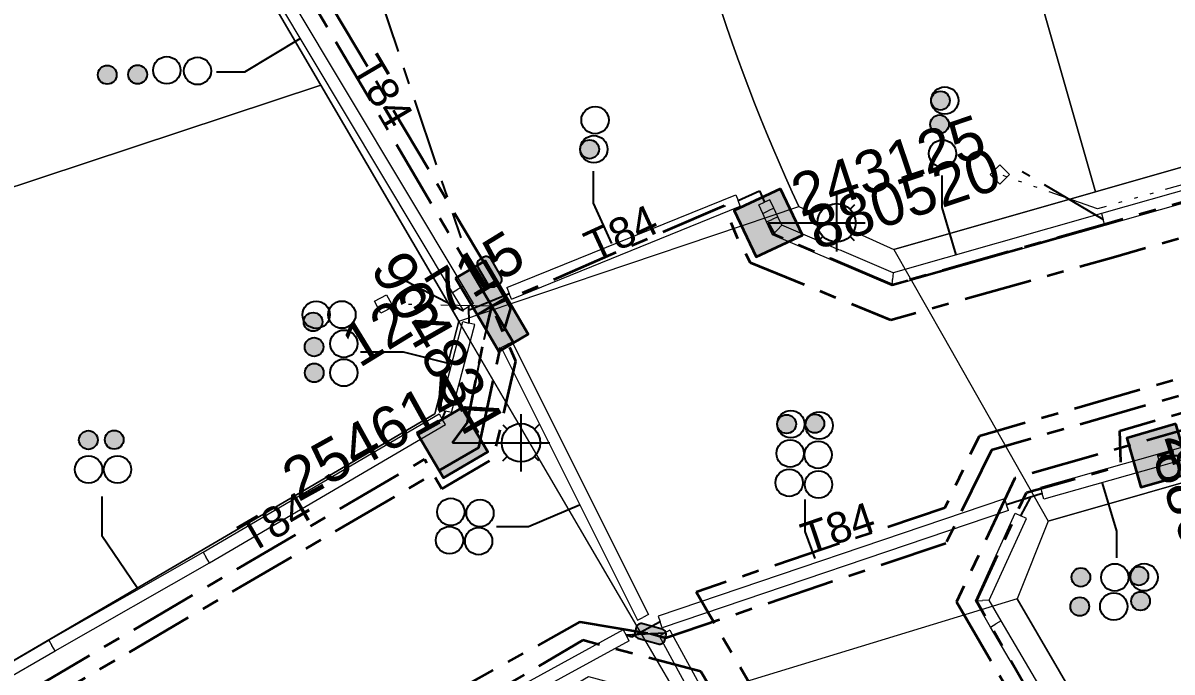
# Model space of a CAD drawing. Header units: metres. Extents: x 308278 to 310511, y 6271134 to 6272874.
# Drawn here: x 309205.5 to 309272.9, y 6272139.4 to 6272177.5 of the extents above; entities that cross this region are included whole.
import ezdxf
from ezdxf.enums import TextEntityAlignment as Align

# ---------------------------------------------------------------- set-up
doc = ezdxf.new("R2010")
doc.units = ezdxf.units.M
doc.set_wipeout_variables(frame=1)
for name, pattern in [('Cable Exist UG', [7, 4, -1, 1, -1]), ('DOT', [6.35, 0, -6.35]), ('PHANTOMX2', [6.6, 3, -0.75, 0.2, -0.75, 0.2, -0.75, 0.2, -0.75])]:
    doc.linetypes.add(name, pattern=pattern)
doc.layers.get('0').update_dxf_attribs({"color": 6})
for name, color, linetype, lineweight in [('_User Miscellaneous1', 30, 'Continuous', 13), ('_User_HV_Exist', 1, 'Continuous', 35), ('_User_LV_Exist', 5, 'Continuous', 35), ('_User_SL_Exist', 4, 'Continuous', 35), ('Cadastre Land Parcels_SP_EXT', 118, 'Continuous', 15), ('Cadastre Roads_SP_EXT', 218, 'Continuous', 15), ('Mains_HV_EXT', 13, 'Continuous', 25), ('Mains_LV_EXT', 163, 'Continuous', 25), ('Mains_LV_SL_EXT', 135, 'Continuous', 25), ('Services_SP_EXT', 42, 'PHANTOMX2', 20)]:
    doc.layers.add(name, color=color, linetype=linetype, lineweight=lineweight)
for name, color, linetype in [('Duct_SP_EXT', 30, 'Continuous'), ('Equip_HV_EXT', 7, 'Continuous'), ('Equip_SP_SL_EXT', 7, 'Continuous'), ('SupportsUG_SP_LV_EXT', 7, 'Continuous'), ('SupportsUG_SP_LV_SL_EXT', 7, 'Continuous'), ('Trench_SP_EXT', 7, 'Continuous')]:
    doc.layers.add(name, color=color, linetype=linetype)
doc.styles.add('COLUMN_LABEL', font='arial.ttf', dxfattribs={"height": 2})
doc.styles.add('iecARIAL', font='arial.ttf', dxfattribs={"height": 2})
doc.styles.add('POLE_LABEL', font='arial.ttf', dxfattribs={"height": 2})
doc.styles.add('SL_LABEL', font='arial.ttf', dxfattribs={"height": 2})
doc.styles.get("Standard").update_dxf_attribs({"font": 'arial.ttf'})

# ---------------------------------------------------------------- blocks, each defined once
blk = doc.blocks.new('COLUMN_EXT')
blk.add_hatch(color=256).paths.add_polyline_path([(1.5, -1.5), (1.5, 1.5), (-1.5, 1.5), (-1.5, -1.5)])
blk.add_lwpolyline([(1.5, 1.5), (-1.5, 1.5), (-1.5, -1.5), (1.5, -1.5)], close=True)
at = {"flags": 9}
for tag, p in [('NOTES', (-1.813, 2)), ('STREETNAME', (-1.813, 1.6)), ('LOCATION', (-1.813, 1.4)), ('SUBURB', (-1.813, 1.8)), ('OWNED_BY', (-1.813, 0.6)), ('LEGEND', (-1.813, 1.2)), ('USAGE', (-1.813, 1)), ('STATE', (-1.813, 0.8)), ('COLUMN_TYPE', (-1.813, 0.4))]:
    blk.add_attdef(tag, text='', height=0.2, rotation=180, dxfattribs=at).set_placement(p, align=Align.MIDDLE_LEFT)
at = {"flags": 1}
blk.add_attdef('Z', (-1.813, 2.351), '', height=0.2, rotation=180, dxfattribs=at)
at = {"flags": 9}
for tag, style, p in [('STRUCTURE_PLANT_NUMBER', 'POLE_LABEL', (-1.813, -0.031)), ('STREET_CODE', 'COLUMN_LABEL', (-1.813, 0.2))]:
    blk.add_attdef(tag, text='', height=0.2, rotation=180, dxfattribs=dict(at, style=style)).set_placement(p, align=Align.MIDDLE_LEFT)
at = {"style": 'COLUMN_LABEL', "width": 0.9, "flags": 8}
blk.add_attdef('ASSET_NUM', text='', height=2, rotation=270, dxfattribs=at).set_placement((2, -4), align=Align.MIDDLE_LEFT)
blk = doc.blocks.new('PILLAR_EXT')
blk.add_hatch(color=256).paths.add_polyline_path([(-2.5, 1), (-2.5, -1), (2.5, -1), (2.5, 1)])
for p, q in [((0, 1), (0, -1)), ((-2.5, 0), (2.5, 0))]:
    blk.add_line(p, q)
at = {"ltscale": 10}
blk.add_line((2.5, 0), (-2.5, 0), dxfattribs=at)
blk.add_lwpolyline([(-2.5, -1), (-1.25, -1), (1.25, -1), (2.5, -1), (2.5, 1), (-2.5, 1)], close=True)
at = {"width": 0.9, "flags": 8}
blk.add_attdef('ASSET_NUM', text='', height=2, rotation=90, dxfattribs=at).set_placement((-2, 4), align=Align.MIDDLE_LEFT)
for tag, p, flags in [('OWNED_BY', (0, -0.2), 9), ('STATE', (0, -0.4), 9), ('SUPPORT_TYPE', (0, -0.6), 9), ('USAGE', (0, -0.8), 9), ('LEGEND', (0, -1), 9), ('LOCATION', (0, -1.2), 9), ('NOTES', (0, -1.4), 9), ('STREETNAME', (0, -1.8), 9), ('SUBURB', (0, -2), 1), ('PARENT', (0, -1.6), 9)]:
    blk.add_attdef(tag, p, '', height=0.2, dxfattribs=dict(flags=flags))
blk = doc.blocks.new('DUCT_EXT')
blk.add_circle((0, 0.8), 0.8)
at = {"flags": 1}
blk.add_attdef('Z', (0, 0), '', height=0.2, dxfattribs=at)
at = {"flags": 9}
for tag, p in [('DUCT_CODE', (0, 0)), ('XSECT_TYPE', (0, -0.2)), ('STATE', (0, -0.6)), ('FB_REFERENCE', (0, -0.4)), ('NOTES', (0, -0.8))]:
    blk.add_attdef(tag, text='', height=0.2, dxfattribs=at).set_placement(p, align=Align.MIDDLE_LEFT)
blk = doc.blocks.new('*U479')
at = {"transparency": 33554687, "flags": 9}
for tag, p in [('LRATECODE', (-7.4, 0)), ('LOUTREACHVOCAB', (-7.2, 0)), ('LOUTREACH', (-7, 0)), ('LANTNUMBER', (-6.6, 0)), ('LNEW', (-6.4, 0)), ('LMASTVOCAB', (-6.2, 0)), ('LMAST', (-6, 0)), ('LLAMPVOCAB', (-5.8, 0)), ('LLAMP', (-5.6, 0)), ('LEXIST', (-5.4, 0)), ('LCHARGE3PERCENT', (-5.2, 0)), ('LCHARGE3', (-5, 0)), ('LCHARGE2PERCENT', (-4.8, 0)), ('LCHARGE2', (-4.6, 0)), ('LCHARGE1PERCENT', (-4.4, 0)), ('LCHARGE1', (-4.2, 0)), ('LCATEGORY', (-4, 0)), ('LBRACKETVOCAB', (-3.8, 0)), ('LBRACKET', (-3.6, 0)), ('LKINGHEIGHT', (-3.4, 0)), ('CREPLACE', (-3.2, 0)), ('CREMOVE', (-3, 0)), ('CNUMBER', (-2.8, 0)), ('CNEW', (-2.6, 0)), ('CEXIST', (-2.4, 0)), ('USAGE', (-2.2, 0)), ('STATE', (-2, 0)), ('OWNED_BY', (-1.8, 0)), ('ORIENTATION', (-1.6, 0)), ('OPERATING_VOLTAGE', (-1.4, 0)), ('NO_PHASES', (-1.2, 0)), ('LANTERN_TYPE', (-1, 0)), ('LANTERN_PURPOSE', (-0.8, 0)), ('CONTROL_TYPE', (-0.6, 0)), ('CONSTRUCTED_VOLTAGE', (-0.4, 0))]:
    blk.add_attdef(tag, text='', height=0.001, rotation=270, dxfattribs=at).set_placement(p, align=Align.MIDDLE_LEFT)
at = {"transparency": 33554687, "style": 'SL_LABEL', "flags": 9}
blk.add_attdef('STREET_CODE', text='', height=0.001, rotation=270, dxfattribs=at).set_placement((0.001, 0), align=Align.MIDDLE_LEFT)
at = {"transparency": 33554687, "flags": 1}
blk.add_attdef('Z', (0, 0), '', height=0.001, rotation=270, dxfattribs=at)
at = {"transparency": 33554687, "width": 0.9}
blk.add_attdef('LNUMBER', text='', height=1, dxfattribs=at).set_placement((7, -1), align=Align.MIDDLE_LEFT)
at = {"transparency": 33554687, "flags": 9}
for tag, p in [('LREMOVE', (0, -7.6)), ('LREPLACE', (0, -7.8)), ('LTYPE', (0, -8)), ('LTYPEVOCAB', (0, -8.2)), ('LEGEND', (0, -8.4)), ('SUBURB', (0, -8.6)), ('STREETNAME', (0, -8.8)), ('LOCATION', (0, -9)), ('NOTES', (0, -9.2)), ('MAINTAINED_BY', (0, -9.863))]:
    blk.add_attdef(tag, text='', height=0.001, dxfattribs=at).set_placement(p, align=Align.MIDDLE_LEFT)
blk.add_attdef('OPERATED_BY', (0, -9.607), '', height=0.001, dxfattribs=at)
at = {"linetype": 'DOT', "transparency": 33554687}
blk.add_wipeout([(5.688, 0), (5.061, -1.061), (4, -1.688), (2.939, -1.061), (2.313, 0), (2.939, 1.061), (4, 1.687), (5.061, 1.061)], dxfattribs=at)
at = {"transparency": 33554687}
for p, q in [((4, 1.687), (4, 0)), ((2.939, 1.061), (3.205, 0.795)), ((5.061, 1.061), (4.795, 0.795)), ((0, 0), (4, 0)), ((4, 0), (5.688, 0)), ((4, 0), (4, -1.688)), ((2.939, -1.061), (3.205, -0.795)), ((5.061, -1.061), (4.795, -0.795))]:
    blk.add_line(p, q, dxfattribs=at)
blk.add_circle((4, 0), 1.125, dxfattribs=at)
blk = doc.blocks.new('CCP_EXT')
at = {"flags": 9}
for tag, p in [('USAGE', (0, -1.2)), ('LEGEND', (0, -1.4)), ('STATE', (0, -1.8)), ('LIFE_SUPPORT', (0, -1.6)), ('NOTES', (0, -2))]:
    blk.add_attdef(tag, text='', height=0.2, dxfattribs=at).set_placement(p, align=Align.MIDDLE_LEFT)
at = {"transparency": 33554687}
blk.add_wipeout([(0, 0.566), (0.566, 0), (0, -0.566), (-0.566, 0)], dxfattribs=at)
blk.add_lwpolyline([(-0.566, 0), (0, 0.566), (0.566, 0), (0, -0.566), (-0.566, 0)])
at = {"flags": 1}
blk.add_attdef('Z', (0, 0), '', height=0.2, dxfattribs=at)
at = {"flags": 9}
for tag, p in [('CCP_TYPE', (0, 0)), ('OPERATING_VOLTAGE', (0, -0.6)), ('CONSTRUCTED_VOLTAGE', (0, -0.2)), ('NO_PHASES', (0, -0.4)), ('ORIENTATION', (0, -0.8)), ('OWNED_BY', (0, -1))]:
    blk.add_attdef(tag, text='', height=0.2, dxfattribs=at).set_placement(p, align=Align.MIDDLE_LEFT)
blk = doc.blocks.new('HV_STJ_EXT')
h = blk.add_hatch(color=256)
edge = h.paths.add_edge_path()
edge.add_ellipse((-0.586, 0.131), major_axis=(0.226, 0.226), ratio=1, start_angle=44.99996, end_angle=135)
edge.add_line((-0.906, 0.131), (-0.906, -0.131))
edge.add_ellipse((-0.586, -0.131), major_axis=(0.226, 0.226), ratio=1, start_angle=134.99996, end_angle=225)
edge.add_line((-0.586, -0.451), (0.586, -0.451))
edge.add_ellipse((0.586, -0.131), major_axis=(-0.226, 0.226), ratio=1, start_angle=134.99996, end_angle=225)
edge.add_line((0.906, -0.131), (0.906, 0.131))
edge.add_ellipse((0.586, 0.131), major_axis=(-0.226, 0.226), ratio=1, start_angle=224.99996, end_angle=315)
edge.add_line((0.586, 0.451), (-0.586, 0.451))
blk.add_lwpolyline([(-0.906, 0.131), (-0.906, -0.131, 0.414214), (-0.586, -0.451), (0.586, -0.451, 0.414214), (0.906, -0.131), (0.906, 0.131, 0.414214), (0.586, 0.451), (-0.586, 0.451, 0.414214)], format="xyb", close=True)
for tag, flags, p in [('ORIENTATION', 9, (1.5, 0)), ('USAGE', 9, (1.5, -0.2)), ('LEGEND', 9, (1.5, -0.4)), ('NOTES', 9, (1.5, -0.6)), ('Z', 1, (1.5, -0.8))]:
    blk.add_attdef(tag, text='', height=0.2, dxfattribs=dict(flags=flags)).set_placement(p, align=Align.MIDDLE_LEFT)
blk = doc.blocks.new('CABLE_LARGE_EXT')
h = blk.add_hatch(color=256)
edge = h.paths.add_edge_path()
edge.add_arc((0, 0.55), 0.55, 0, 360)
blk.add_circle((0, 0.55), 0.55)
at = {"flags": 1}
blk.add_attdef('Z', (0, 0), '', height=0.2, dxfattribs=at)
at = {"flags": 9}
for tag, p in [('COND_CODE', (0, 0)), ('XSECT_SIZE', (0, -0.6)), ('STATE', (0, -0.4)), ('FB_REFERENCE', (0, -0.2)), ('NOTES', (0, -0.8))]:
    blk.add_attdef(tag, text='', height=0.2, dxfattribs=at).set_placement(p, align=Align.MIDDLE_LEFT)

msp = doc.modelspace()

# ---------------------------------------------------------------- linework, layer by layer
at = {"layer": '_User Miscellaneous1'}
for p, q in [((309231.308, 6272162.028), (309217.647, 6272184.811)), ((309283.391, 6272170.447), (309268.727, 6272166.275)), ((309283.588, 6272169.755), (309268.924, 6272165.583)), ((309233.863, 6272161.935), (309247.283, 6272167.38)), ((309247.283, 6272167.38), (309247.418, 6272167.046)), ((309234.133, 6272161.267), (309247.553, 6272166.712)), ((309247.553, 6272166.712), (309247.418, 6272167.046)), ((309268.727, 6272166.275), (309268.727, 6272166.275)), ((309268.727, 6272166.275), (309268.826, 6272165.929)), ((309268.727, 6272166.275), (309268.826, 6272165.929)), ((309268.924, 6272165.583), (309268.826, 6272165.929)), ((309268.924, 6272165.583), (309268.826, 6272165.929)), ((309268.924, 6272165.583), (309268.924, 6272165.583)), ((309256.504, 6272162.798), (309256.48, 6272162.417)), ((309231.308, 6272162.028), (309230.999, 6272161.843)), ((309231.919, 6272161.008), (309231.308, 6272162.028)), ((309256.456, 6272162.036), (309256.48, 6272162.417)), ((309230.69, 6272161.657), (309230.999, 6272161.843)), ((309231.302, 6272160.637), (309230.69, 6272161.657)), ((309233.863, 6272161.935), (309233.998, 6272161.601)), ((309234.133, 6272161.267), (309233.998, 6272161.601)), ((309231.302, 6272160.637), (309231.611, 6272160.822)), ((309231.919, 6272161.008), (309231.611, 6272160.822)), ((309231.289, 6272159.954), (309231.637, 6272159.862)), ((309231.985, 6272159.771), (309231.637, 6272159.862)), ((309233.532, 6272158.423), (309233.854, 6272158.584)), ((309234.176, 6272158.745), (309233.854, 6272158.584)), ((309265.144, 6272150.219), (309265.242, 6272149.872)), ((309265.341, 6272149.526), (309265.242, 6272149.872)), ((309263.047, 6272149.548), (309242.731, 6272142.684)), ((309263.047, 6272149.548), (309263.162, 6272149.207)), ((309263.278, 6272148.866), (309263.162, 6272149.207)), ((309263.278, 6272148.866), (309242.962, 6272142.002)), ((309261.342, 6272143.57), (309263.667, 6272148.709)), ((309263.667, 6272148.709), (309263.995, 6272148.561)), ((309264.323, 6272148.412), (309263.995, 6272148.561)), ((309262.149, 6272143.608), (309264.323, 6272148.412)), ((309207.024, 6272141.277), (309216.068, 6272146.429)), ((309207.383, 6272140.654), (309216.428, 6272145.805)), ((309216.068, 6272146.429), (309216.248, 6272146.117)), ((309216.428, 6272145.805), (309216.248, 6272146.117)), ((309261.342, 6272143.57), (309261.745, 6272143.589)), ((309262.217, 6272142.04), (309261.342, 6272143.57)), ((309262.149, 6272143.608), (309261.745, 6272143.589)), ((309262.839, 6272142.402), (309262.149, 6272143.608)), ((309241.518, 6272142.443), (309241.84, 6272142.604)), ((309242.162, 6272142.765), (309241.84, 6272142.604)), ((309242.731, 6272142.684), (309242.846, 6272142.343)), ((309240.687, 6272141.872), (309232.255, 6272137.259)), ((309240.687, 6272141.872), (309240.86, 6272141.556)), ((309242.962, 6272142.002), (309242.846, 6272142.343)), ((309243.419, 6272141.864), (309243.103, 6272141.69)), ((309243.419, 6272141.864), (309251.708, 6272126.748)), ((309262.217, 6272142.04), (309262.528, 6272142.221)), ((309262.218, 6272142.038), (309262.217, 6272142.04)), ((309262.218, 6272142.038), (309262.528, 6272142.221)), ((309266.544, 6272134.73), (309262.218, 6272142.038)), ((309262.838, 6272142.404), (309262.528, 6272142.221)), ((309262.839, 6272142.402), (309262.528, 6272142.221)), ((309267.168, 6272135.09), (309262.838, 6272142.404)), ((309262.838, 6272142.404), (309262.839, 6272142.402)), ((309193.018, 6272133.11), (309207.024, 6272141.277)), ((309207.024, 6272141.277), (309207.203, 6272140.965)), ((309241.033, 6272141.24), (309232.61, 6272136.633)), ((309241.033, 6272141.24), (309240.86, 6272141.556)), ((309242.788, 6272141.517), (309243.103, 6272141.69)), ((309242.788, 6272141.517), (309251.077, 6272126.402)), ((309193.381, 6272132.488), (309207.383, 6272140.654)), ((309207.383, 6272140.654), (309207.203, 6272140.965))]:
    msp.add_line(p, q, dxfattribs=at)
at = {"layer": '_User_HV_Exist', "linetype": 'Cable Exist UG'}
for points in [[(309232.85, 6272162.865), (309219.441, 6272185.392), (309225.478, 6272235.035)], [(309046.34, 6272065.948), (309064.654, 6272042.104), (309074.335, 6272040.782), (309087.956, 6272051.029), (309090.283, 6272052.78), (309135.905, 6272087.229), (309172.057, 6272114.553), (309172.483, 6272114.829), (309180.467, 6272108.201), (309180.467, 6272108.201), (309182.94, 6272109.866), (309187.766, 6272112.775), (309194.954, 6272116.968), (309210.427, 6272126.07), (309223.446, 6272134.186), (309238.168, 6272142.336), (309242.288, 6272141.642)]]:
    msp.add_lwpolyline(points, dxfattribs=at)
at = {"layer": '_User_LV_Exist', "linetype": 'Cable Exist UG', "flags": 128}
msp.add_lwpolyline([(309252.83, 6272126.675), (309251.341, 6272128.978), (309251.341, 6272128.978), (309245.24, 6272139.44), (309238.314, 6272141.263), (309210.931, 6272125.206), (309195.458, 6272116.104), (309195.458, 6272116.104), (309188.276, 6272111.914), (309183.462, 6272109.013), (309181.051, 6272107.514)], dxfattribs=at)
at = {"layer": 'Cadastre Land Parcels_SP_EXT', "linetype": 'Continuous'}
for points in [[(309282.8, 6272171.676), (309273.461, 6272204.371), (309259.037, 6272200.25), (309268.375, 6272167.556), (309282.8, 6272171.676)], [(309222.969, 6272173.805), (309216.434, 6272184.987), (309216.785, 6272187.968), (309181.934, 6272186.043), (309179.841, 6272171.842), (309187.282, 6272162.002), (309222.969, 6272173.805)], [(309229.643, 6272154.534), (309231.052, 6272159.975), (309222.969, 6272173.805), (309187.282, 6272162.002), (309204.195, 6272139.626), (309229.643, 6272154.534)], [(309295.092, 6272117.488), (309282.869, 6272153.181), (309265.606, 6272148.251), (309263.774, 6272143.695), (309281.91, 6272112.573), (309295.092, 6272117.488)]]:
    msp.add_lwpolyline(points, close=True, dxfattribs=at)
msp.add_lwpolyline([(309246.466, 6272178.069), (309246.768, 6272177.176), (309247.078, 6272176.287), (309247.395, 6272175.399), (309247.72, 6272174.514), (309248.051, 6272173.633), (309248.392, 6272172.753), (309248.738, 6272171.877), (309249.092, 6272171.004), (309249.454, 6272170.133), (309249.823, 6272169.266), (309250.199, 6272168.403), (309250.583, 6272167.541), (309250.974, 6272166.684), (309256.557, 6272164.18), (309268.375, 6272167.556), (309268.375, 6272167.556), (309259.037, 6272200.25)], dxfattribs=at)
at = {"layer": 'Duct_SP_EXT'}
for points in [[(309216.841, 6272174.586), (309218.511, 6272174.586), (309221.756, 6272176.543)], [(309238.923, 6272168.758), (309238.925, 6272166.883), (309240.002, 6272164.516)], [(309259.36, 6272168.507), (309259.357, 6272166.631), (309260.177, 6272163.856)], [(309225.28, 6272158.165), (309227.784, 6272158.177), (309230.659, 6272157.445)], [(309269.623, 6272146.101), (309269.626, 6272147.651), (309268.78, 6272150.467)], [(309210.12, 6272149.7), (309210.12, 6272147.405), (309212.205, 6272144.366)], [(309233.256, 6272147.924), (309235.131, 6272147.924), (309238.129, 6272149.21)], [(309251.335, 6272149.512), (309251.335, 6272147.637), (309251.925, 6272146.057)]]:
    msp.add_lwpolyline(points, dxfattribs=at)
at = {"layer": 'Mains_HV_EXT', "linetype": 'Cable Exist UG'}
for points in [[(309232.85, 6272162.865), (309219.441, 6272185.392), (309225.478, 6272235.035)], [(309052.727, 6272073.323), (309050.778, 6272074.209), (309043.886, 6272069.157), (309045.538, 6272066.993), (309045.538, 6272066.993), (309064.654, 6272042.104), (309074.335, 6272040.782), (309087.956, 6272051.029), (309090.283, 6272052.78), (309135.905, 6272087.229), (309172.057, 6272114.553), (309172.483, 6272114.829), (309180.467, 6272108.201), (309180.467, 6272108.201), (309182.94, 6272109.866), (309187.766, 6272112.775), (309194.954, 6272116.968), (309210.427, 6272126.07), (309223.446, 6272134.186), (309238.168, 6272142.336), (309242.288, 6272141.642)]]:
    msp.add_lwpolyline(points, dxfattribs=at)
at = {"layer": 'Trench_SP_EXT', "linetype": 'Cable Exist UG'}
for points in [[(309224.497, 6272236.253), (309223.189, 6272216.762), (309223.945, 6272192.973), (309224.648, 6272186.625), (309226.214, 6272179.565), (309231.164, 6272164.852)], [(309268.826, 6272165.929), (309264.073, 6272168.733)], [(309227.947, 6272162.328), (309231.323, 6272160.582)], [(309231.616, 6272160.622), (309233.998, 6272161.601)], [(309231.611, 6272160.822), (309231.637, 6272159.862)], [(309265.242, 6272149.872), (309263.162, 6272149.207)], [(309263.995, 6272148.561), (309264.58, 6272149.66)], [(309242.85, 6272142.346), (309241.19, 6272141.451), (309240.86, 6272141.556)], [(309243.103, 6272141.69), (309240.86, 6272141.556)]]:
    msp.add_lwpolyline(points, dxfattribs=at)

# ---------------------------------------------------------------- block references
at = {"layer": 'Duct_SP_EXT'}
for name, p in [('DUCT_EXT', (309213.939, 6272173.879)), ('DUCT_EXT', (309215.741, 6272173.837)), ('CABLE_LARGE_EXT', (309210.443, 6272173.864)), ('CABLE_LARGE_EXT', (309212.224, 6272173.879)), ('CABLE_LARGE_EXT', (309251.92, 6272153.415)), ('CABLE_LARGE_EXT', (309209.336, 6272152.454)), ('CABLE_LARGE_EXT', (309210.851, 6272152.47)), ('DUCT_EXT', (309209.352, 6272150.472)), ('DUCT_EXT', (309211.05, 6272150.477)), ('DUCT_EXT', (309230.579, 6272147.986)), ('DUCT_EXT', (309232.294, 6272147.918)), ('DUCT_EXT', (309230.498, 6272146.325)), ('DUCT_EXT', (309232.214, 6272146.278)), ('CABLE_LARGE_EXT', (309270.918, 6272144.483))]:
    msp.add_blockref(name, p, dxfattribs=at)
for name, p, rotation in [('DUCT_EXT', (309258.734, 6272172.899), 269.9999999999998), ('DUCT_EXT', (309238.236, 6272171.759), 270.073505829016), ('DUCT_EXT', (309238.17, 6272170.045), 270.073505829016), ('CABLE_LARGE_EXT', (309238.17, 6272170.045), 270.073505829016), ('DUCT_EXT', (309258.61, 6272169.793), 270.073505829016), ('DUCT_EXT', (309222.695, 6272159.548), 0.2373316096329747), ('DUCT_EXT', (309224.206, 6272159.552), 0.2373316096329747), ('CABLE_LARGE_EXT', (309223.057, 6272159.927), 89.7804770156348), ('DUCT_EXT', (309225.109, 6272158.647), 89.7804770156348), ('CABLE_LARGE_EXT', (309223.116, 6272158.455), 89.7804770156348), ('DUCT_EXT', (309225.108, 6272156.948), 89.7804770156348), ('DUCT_EXT', (309249.717, 6272153.936), 270.016936268001), ('DUCT_EXT', (309251.378, 6272153.856), 270.016936268001), ('CABLE_LARGE_EXT', (309249.717, 6272153.936), 270.074710384633), ('DUCT_EXT', (309249.671, 6272152.22), 270.016936268001), ('DUCT_EXT', (309251.31, 6272152.141), 270.016936268001), ('DUCT_EXT', (309249.62, 6272150.499), 269.9999999999998), ('DUCT_EXT', (309251.334, 6272150.398), 269.9999999999998), ('CABLE_LARGE_EXT', (309266.965, 6272144.955), 269.9999999999998), ('DUCT_EXT', (309268.706, 6272144.952), 269.9999999999998), ('DUCT_EXT', (309270.419, 6272144.955), 269.9999999999998), ('CABLE_LARGE_EXT', (309266.899, 6272143.24), 269.9999999999998), ('DUCT_EXT', (309268.639, 6272143.241), 269.9999999999998), ('CABLE_LARGE_EXT', (309270.466, 6272143.561), 269.9999999999998)]:
    msp.add_blockref(name, p, dxfattribs=dict(at, rotation=rotation))
at = {"layer": 'Equip_HV_EXT'}
for p, rotation in [((309232.85, 6272162.865), 120.3132560900543), ((309242.288, 6272141.642), 344.3704603846395)]:
    msp.add_blockref('HV_STJ_EXT', p, dxfattribs=dict(at, rotation=rotation))
at = {"layer": 'SupportsUG_SP_LV_EXT'}
ref = msp.add_blockref('PILLAR_EXT', (309232.993, 6272160.847), dxfattribs=dict(at, rotation=300.4842579228057))
ref.add_attrib('ASSET_NUM', '123715', dxfattribs={"layer": '0', "height": 2.5, "rotation": 31.51041, "style": 'iecARIAL'}).set_placement((309234.493, 6272164.347), align=Align.MIDDLE_RIGHT)
at = {"layer": 'SupportsUG_SP_LV_SL_EXT'}
ref = msp.add_blockref('COLUMN_EXT', (309249.192, 6272165.734), dxfattribs=dict(at, rotation=25.21148780928131))
ref.add_attrib('ASSET_NUM', '880520', dxfattribs={"layer": '0', "height": 2.5, "rotation": 18.59008, "style": 'COLUMN_LABEL'}).set_placement((309251.192, 6272166.484), align=Align.TOP_LEFT)
ref = msp.add_blockref('COLUMN_EXT', (309230.69, 6272152.84), dxfattribs=dict(at, rotation=30.48916420842277))
ref.add_attrib('ASSET_NUM', '904834', dxfattribs={"layer": '0', "height": 2.5, "rotation": 299.71404, "style": 'COLUMN_LABEL'}).set_placement((309232.69, 6272153.59), align=Align.MIDDLE_RIGHT)
ref = msp.add_blockref('COLUMN_EXT', (309272.06, 6272152.094), dxfattribs=dict(at, rotation=16.05420982922805))
ref.add_attrib('ASSET_NUM', '880523', dxfattribs={"layer": '0', "height": 2.5, "rotation": 289.00099, "style": 'COLUMN_LABEL'}).set_placement((309274.06, 6272152.844), align=Align.TOP_LEFT)

# ---------------------------------------------------------------- texts
at = {"layer": 'Mains_LV_EXT'}
for rotation, p in [(300.55942, (309224.72, 6272174.858)), (24.6631, (309238.962, 6272163.426)), (18.66713, (309251.504, 6272146.323))]:
    msp.add_text('T84', height=1.8, rotation=rotation, dxfattribs=at).set_placement(p)

# ---------------------------------------------------------------- next in the draw order: block references
at = {"layer": 'Equip_SP_SL_EXT'}
ref = msp.add_blockref('*U479', (309249.192, 6272165.734), dxfattribs=at)
ref.add_attrib('ASSET_NUM', '243125', dxfattribs={"layer": '0', "height": 2.5, "rotation": 18.59008, "style": 'iecARIAL'}).set_placement((309250.692, 6272167.234), align=Align.MIDDLE_LEFT)
ref = msp.add_blockref('*U479', (309230.69, 6272152.84), dxfattribs=at)
ref.add_attrib('ASSET_NUM', '254614', dxfattribs={"layer": '0', "height": 2.5, "rotation": 29.03453, "style": 'iecARIAL'}).set_placement((309232.19, 6272154.34), align=Align.BOTTOM_RIGHT)
ref = msp.add_blockref('*U479', (309272.06, 6272152.094), dxfattribs=at)
ref.add_attrib('ASSET_NUM', '243128', dxfattribs={"layer": '0', "height": 2.5, "rotation": 288.02467, "style": 'iecARIAL'}).set_placement((309273.56, 6272153.594), align=Align.MIDDLE_LEFT)
at = {"layer": 'Services_SP_EXT'}
msp.add_blockref('CCP_EXT', (309262.765, 6272168.575), dxfattribs=at)
at = {"layer": 'Services_SP_EXT', "rotation": 343.0550007058126}
msp.add_blockref('CCP_EXT', (309226.653, 6272160.98), dxfattribs=at)

# ---------------------------------------------------------------- next in the draw order: linework, layer by layer
at = {"layer": '_User Miscellaneous1'}
for p, q in [((309230.69, 6272161.657), (309217.029, 6272184.441)), ((309248.634, 6272166.79), (309248.962, 6272166.94)), ((309248.864, 6272166.287), (309248.634, 6272166.79)), ((309249.289, 6272167.089), (309248.962, 6272166.94)), ((309249.518, 6272166.588), (309249.289, 6272167.089)), ((309248.864, 6272166.287), (309249.191, 6272166.438)), ((309249.096, 6272165.786), (309248.864, 6272166.287)), ((309249.518, 6272166.588), (309249.191, 6272166.438)), ((309249.75, 6272166.087), (309249.423, 6272165.937)), ((309249.751, 6272166.086), (309249.423, 6272165.937)), ((309249.75, 6272166.087), (309249.518, 6272166.588)), ((309249.751, 6272166.086), (309249.75, 6272166.087)), ((309249.978, 6272165.591), (309249.751, 6272166.086)), ((309268.727, 6272166.275), (309256.504, 6272162.798)), ((309249.096, 6272165.787), (309249.423, 6272165.937)), ((309249.096, 6272165.786), (309249.423, 6272165.937)), ((309249.438, 6272165.038), (309249.096, 6272165.787)), ((309249.096, 6272165.787), (309249.096, 6272165.786)), ((309249.978, 6272165.591), (309249.708, 6272165.314)), ((309256.504, 6272162.798), (309249.978, 6272165.591)), ((309268.924, 6272165.583), (309256.456, 6272162.036)), ((309249.438, 6272165.038), (309249.708, 6272165.314)), ((309256.456, 6272162.036), (309249.438, 6272165.038)), ((309229.931, 6272154.796), (309231.289, 6272159.954)), ((309230.627, 6272154.613), (309231.985, 6272159.771)), ((309297.83, 6272159.594), (309271.978, 6272152.16)), ((309234.176, 6272158.745), (309242.162, 6272142.765)), ((309298.029, 6272158.902), (309272.177, 6272151.468)), ((309233.532, 6272158.423), (309241.518, 6272142.443)), ((309229.931, 6272154.796), (309230.279, 6272154.704)), ((309230.627, 6272154.613), (309230.279, 6272154.704)), ((309216.068, 6272146.429), (309229.9, 6272154.532)), ((309216.428, 6272145.805), (309230.264, 6272153.91)), ((309229.9, 6272154.532), (309230.082, 6272154.221)), ((309230.264, 6272153.91), (309230.082, 6272154.221)), ((309271.98, 6272152.16), (309265.144, 6272150.219)), ((309271.978, 6272152.16), (309272.078, 6272151.814)), ((309271.98, 6272152.16), (309272.078, 6272151.814)), ((309272.176, 6272151.468), (309265.341, 6272149.526)), ((309272.177, 6272151.468), (309272.078, 6272151.814)), ((309272.176, 6272151.468), (309272.078, 6272151.814))]:
    msp.add_line(p, q, dxfattribs=at)
at = {"layer": '_User_HV_Exist', "linetype": 'Cable Exist UG'}
msp.add_lwpolyline([(309383.486, 6272125.654), (309383.511, 6272123.687), (309383.511, 6272123.687), (309368.042, 6272118.477), (309367.174, 6272120.712), (309367.174, 6272120.712, -0.029914), (309364.909, 6272127.619), (309364.909, 6272127.619), (309361.117, 6272141.039), (309352.7, 6272170.413), (309345.481, 6272174.178), (309330.629, 6272169.941), (309297.096, 6272160.347), (309281.963, 6272156.002), (309281.963, 6272156.002), (309263.651, 6272150.763), (309260.229, 6272143.521), (309278.986, 6272111.332), (309295.646, 6272082.597)], format="xyb", dxfattribs=at)
for points in [[(309073.681, 6272094.128), (309083.327, 6272081.363), (309059.393, 6272063.276), (309053.364, 6272071.255), (309050.97, 6272069.446), (309047.937, 6272067.153), (309047.937, 6272067.153), (309065.751, 6272043.969), (309073.821, 6272042.874), (309086.772, 6272052.642), (309089.081, 6272054.378), (309089.081, 6272054.378), (309134.703, 6272088.828), (309170.496, 6272115.875), (309179.484, 6272121.694), (309183.05, 6272123.774), (309194.388, 6272130.395), (309205.704, 6272137.037), (309232.218, 6272152.573), (309233.723, 6272159.489), (309234.093, 6272160.728), (309232.85, 6272162.865)], [(309284.767, 6272158.888), (309262.274, 6272152.417), (309259.598, 6272146.941), (309243.167, 6272141.396), (309242.288, 6272141.642)]]:
    msp.add_lwpolyline(points, dxfattribs=at)
at = {"layer": '_User_LV_Exist', "linetype": 'Cable Exist UG', "flags": 128}
for points in [[(309232.993, 6272160.847), (309219.901, 6272183.02), (309219.901, 6272183.02), (309218.434, 6272185.044)], [(309283.444, 6272169.776), (309282.001, 6272167.273), (309282.001, 6272167.273), (309269.427, 6272163.709), (309256.37, 6272160.025), (309248.156, 6272163.395), (309247.428, 6272164.734), (309246.613, 6272166.731), (309232.993, 6272160.847)], [(309252.83, 6272126.675), (309255.146, 6272122.86), (309256.93, 6272123.633), (309256.93, 6272123.633), (309252.719, 6272130.822), (309245.688, 6272142.861), (309244.956, 6272144.112), (309244.956, 6272144.112), (309259.555, 6272149.044), (309261.569, 6272153.255), (309284.112, 6272159.74), (309296.161, 6272162.989), (309297.933, 6272159.559)], [(309193.884, 6272131.259), (309195.596, 6272132.257), (309195.596, 6272132.257), (309205.2, 6272137.901), (309229.039, 6272151.876), (309230.047, 6272150.149), (309230.047, 6272150.149), (309233.079, 6272151.918), (309234.388, 6272157.62), (309232.993, 6272160.847)], [(309292.331, 6272090.106), (309289.775, 6272090.526), (309289.775, 6272090.526), (309272.583, 6272119.857), (309273.896, 6272121.796), (309273.896, 6272121.796), (309261.391, 6272143.571), (309264.32, 6272149.92), (309269.859, 6272151.484), (309269.808, 6272153.55), (309269.808, 6272153.55), (309296.024, 6272161.083), (309297.933, 6272159.559)]]:
    msp.add_lwpolyline(points, dxfattribs=at)
at = {"layer": '_User_SL_Exist', "linetype": 'Cable Exist UG', "flags": 128}
for points in [[(309283.444, 6272169.776), (309268.905, 6272165.637), (309268.905, 6272165.637), (309256.463, 6272162.096), (309249.569, 6272165.027), (309249.192, 6272165.734)], [(309230.69, 6272152.84), (309231.567, 6272154.029), (309231.567, 6272154.029), (309232.533, 6272158.897), (309232.993, 6272160.847)], [(309297.933, 6272159.559), (309272.06, 6272152.094)]]:
    msp.add_lwpolyline(points, dxfattribs=at)
at = {"layer": 'Cadastre Roads_SP_EXT', "linetype": 'Continuous'}
msp.add_lwpolyline([(309282.869, 6272153.181), (309298.528, 6272157.655), (309315.843, 6272162.6), (309331.258, 6272167.005), (309345.292, 6272171.013), (309340.438, 6272188.14), (309327.994, 6272184.586), (309313.57, 6272180.466), (309297.223, 6272175.796), (309282.8, 6272171.676), (309268.375, 6272167.556), (309256.557, 6272164.18), (309259.427, 6272159.129), (309265.606, 6272148.251), (309282.869, 6272153.181)], close=True, dxfattribs=at)
for points in [[(309216.435, 6272184.987), (309222.969, 6272173.805), (309231.052, 6272159.975), (309250.974, 6272166.684), (309250.974, 6272166.684), (309250.583, 6272167.541), (309250.199, 6272168.403), (309249.823, 6272169.266), (309249.454, 6272170.133), (309249.092, 6272171.004), (309248.738, 6272171.877), (309248.392, 6272172.753), (309248.051, 6272173.633), (309247.72, 6272174.514), (309247.395, 6272175.399), (309247.078, 6272176.287), (309246.768, 6272177.176), (309246.466, 6272178.069)], [(309196.534, 6272114.469), (309211.887, 6272123.462), (309238.649, 6272139.138), (309244.09, 6272137.675), (309242.236, 6272140.839), (309242.236, 6272140.839), (309235.711, 6272152.004), (309231.052, 6272159.975), (309229.643, 6272154.534), (309204.195, 6272139.626)], [(309281.91, 6272112.573), (309263.774, 6272143.695), (309244.09, 6272137.675), (309249.09, 6272129.142), (309251.177, 6272125.579), (309259.274, 6272111.759), (309267.364, 6272097.953), (309269.573, 6272094.182), (309288.784, 6272061.396)]]:
    msp.add_lwpolyline(points, dxfattribs=at)
at = {"layer": 'Mains_HV_EXT', "linetype": 'Cable Exist UG'}
msp.add_lwpolyline([(309383.486, 6272125.654), (309383.511, 6272123.687), (309383.511, 6272123.687), (309368.042, 6272118.477), (309367.174, 6272120.712), (309367.174, 6272120.712, -0.029914), (309364.909, 6272127.619), (309364.909, 6272127.619), (309361.117, 6272141.039), (309352.7, 6272170.413), (309345.481, 6272174.178), (309330.629, 6272169.941), (309297.096, 6272160.347), (309281.963, 6272156.002), (309281.963, 6272156.002), (309263.651, 6272150.763), (309260.229, 6272143.521), (309278.986, 6272111.332), (309295.646, 6272082.597)], format="xyb", dxfattribs=at)
for points in [[(309052.727, 6272073.323), (309051.132, 6272071.977), (309046.742, 6272068.743), (309047.133, 6272068.199), (309047.133, 6272068.199), (309065.751, 6272043.969), (309073.821, 6272042.874), (309086.772, 6272052.642), (309089.081, 6272054.378), (309089.081, 6272054.378), (309134.703, 6272088.828), (309170.496, 6272115.875), (309179.484, 6272121.694), (309183.05, 6272123.774), (309194.388, 6272130.395), (309205.704, 6272137.037), (309232.218, 6272152.573), (309233.723, 6272159.489), (309234.093, 6272160.728), (309232.85, 6272162.865)], [(309284.767, 6272158.888), (309262.274, 6272152.417), (309259.598, 6272146.941), (309243.167, 6272141.396), (309242.288, 6272141.642)]]:
    msp.add_lwpolyline(points, dxfattribs=at)
at = {"layer": 'Mains_LV_SL_EXT', "linetype": 'Cable Exist UG'}
for points in [[(309283.444, 6272169.776), (309268.905, 6272165.637), (309268.905, 6272165.637), (309256.463, 6272162.096), (309249.569, 6272165.027), (309249.192, 6272165.734)], [(309230.69, 6272152.84), (309231.567, 6272154.029), (309231.567, 6272154.029), (309232.533, 6272158.897), (309232.993, 6272160.847)], [(309297.933, 6272159.559), (309272.06, 6272152.094)]]:
    msp.add_lwpolyline(points, dxfattribs=at)
at = {"layer": 'Services_SP_EXT'}
for points in [[(309283.444, 6272169.776), (309281.697, 6272170.316), (309281.697, 6272170.316), (309268.484, 6272166.549), (309262.765, 6272168.575)], [(309232.993, 6272160.847), (309226.653, 6272160.98)]]:
    msp.add_lwpolyline(points, dxfattribs=at)
at = {"layer": 'Trench_SP_EXT', "linetype": 'Cable Exist UG'}
for points in [[(309247.418, 6272167.046), (309248.668, 6272167.604), (309248.962, 6272166.94)], [(309230.082, 6272154.221), (309230.279, 6272154.704)]]:
    msp.add_lwpolyline(points, dxfattribs=at)

# ---------------------------------------------------------------- next in the draw order: block references
at = {"layer": '_User_LV_Exist'}
ref = msp.add_blockref('PILLAR_EXT', (309232.993, 6272160.847), dxfattribs=dict(at, rotation=300.4842579228057))
ref.add_attrib('ASSET_NUM', '123715', dxfattribs={"layer": '0', "height": 2.5, "rotation": 31.51041, "style": 'iecARIAL'}).set_placement((309234.493, 6272164.347), align=Align.MIDDLE_RIGHT)
at = {"layer": '_User_SL_Exist'}
ref = msp.add_blockref('COLUMN_EXT', (309249.192, 6272165.734), dxfattribs=dict(at, rotation=25.21148780928131))
ref.add_attrib('ASSET_NUM', '880520', dxfattribs={"layer": '0', "height": 2.5, "rotation": 18.59008, "style": 'COLUMN_LABEL'}).set_placement((309251.192, 6272166.484), align=Align.TOP_LEFT)
ref = msp.add_blockref('COLUMN_EXT', (309230.69, 6272152.84), dxfattribs=dict(at, rotation=30.48916420842277))
ref.add_attrib('ASSET_NUM', '904834', dxfattribs={"layer": '0', "height": 2.5, "rotation": 299.71404, "style": 'COLUMN_LABEL'}).set_placement((309232.69, 6272153.59), align=Align.MIDDLE_RIGHT)
ref = msp.add_blockref('COLUMN_EXT', (309272.06, 6272152.094), dxfattribs=dict(at, rotation=16.05420982922805))
ref.add_attrib('ASSET_NUM', '880523', dxfattribs={"layer": '0', "height": 2.5, "rotation": 289.00099, "style": 'COLUMN_LABEL'}).set_placement((309274.06, 6272152.844), align=Align.TOP_LEFT)
at = {"layer": 'Duct_SP_EXT'}
for p, rotation in [((309258.734, 6272172.899), 269.9999999999998), ((309258.68, 6272171.508), 270.073505829016), ((309223.126, 6272156.94), 89.7804770156348)]:
    msp.add_blockref('CABLE_LARGE_EXT', p, dxfattribs=dict(at, rotation=rotation))

# ---------------------------------------------------------------- next in the draw order: texts
at = {"layer": 'Mains_LV_EXT'}
msp.add_text('T84', height=1.8, rotation=30.25748, dxfattribs=at).set_placement((309218.855, 6272146.326))

doc.saveas('drawing.dxf')
